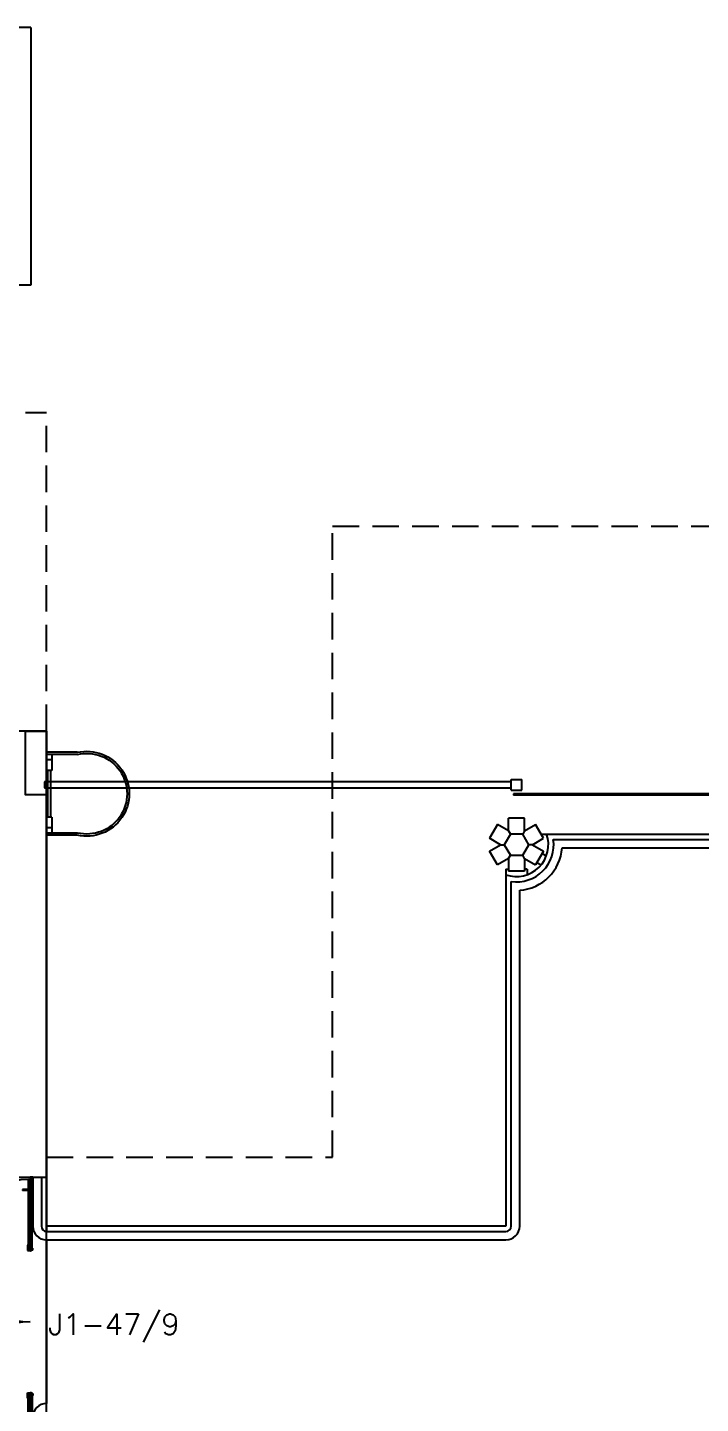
# Model space of a CAD drawing. Header units: millimetres. Extents: x 1887 to 2405, y 1100 to 1335.
# Drawn here: x 2118.23 to 2124.57, y 1265.32 to 1278.27 of the extents above; entities that cross this region are included whole.
import ezdxf

# ---------------------------------------------------------------- set-up
doc = ezdxf.new("R2010")
doc.units = ezdxf.units.MM
doc.linetypes.add('HIDDEN', pattern=[0.375, 0.25, -0.125])
for name, color, linetype in [('AR- ALV1', 235, 'Continuous'), ('AR-ALV', 2, 'Continuous'), ('AR-CORRIMAO-V1', 2, 'Continuous'), ('AR-ESTC', 3, 'Continuous'), ('AR-ESTMA-C', 3, 'Continuous'), ('AR-ESTMA-V', 1, 'Continuous'), ('AR-PERGOLAPROJ', 1, 'HIDDEN'), ('AR-PISO-V', 1, 'Continuous'), ('AR-PISO-V1', 1, 'Continuous'), ('AR-PORTA', 1, 'Continuous'), ('AR-PROJ', 1, 'HIDDEN'), ('AR-VIDRO', 1, 'Continuous'), ('DIM', 7, 'Continuous'), ('ENDEREÇO', 2, 'Continuous'), ('EQUIPAMENTO', 2, 'Continuous'), ('insercao', 4, 'Continuous'), ('maçaneta', 1, 'Continuous'), ('montantes', 1, 'Continuous'), ('mov', 1, 'Continuous'), ('porta-v', 2, 'Continuous')]:
    doc.layers.add(name, color=color, linetype=linetype)
doc.styles.add('UNB1-100', font='simplex.shx', dxfattribs={"height": 0.2})

# ---------------------------------------------------------------- blocks, each defined once
blk = doc.blocks.new('PV1')
at = {"layer": 'AR-VIDRO'}
for p, q in [((0.682, 0.02), (0.005, 0.02)), ((0.682, 0.005), (0.005, 0.005)), ((0.022, 0.044), (0.022, 0.029)), ((0.022, 0.044), (0.688, 0.044)), ((0.022, 0.029), (0.688, 0.029)), ((2.703, 0.044), (2.037, 0.044)), ((2.703, 0.029), (2.037, 0.029)), ((2.043, 0.02), (2.72, 0.02)), ((2.043, 0.005), (2.72, 0.005)), ((2.703, 0.044), (2.703, 0.029))]:
    blk.add_line(p, q, dxfattribs=at)
at = {"layer": 'maçaneta'}
for p, q in [((0.112, 0.044), (0.112, 0.049)), ((0.112, 0.049), (0.132, 0.049)), ((0.117, 0.099), (0.127, 0.099)), ((0.117, 0.049), (0.117, 0.099)), ((0.127, 0.049), (0.127, 0.099)), ((0.132, 0.044), (0.132, 0.049)), ((2.613, 0.049), (2.593, 0.049)), ((2.593, 0.044), (2.593, 0.049)), ((2.598, 0.049), (2.598, 0.099)), ((2.608, 0.099), (2.598, 0.099)), ((2.608, 0.049), (2.608, 0.099)), ((2.613, 0.044), (2.613, 0.049))]:
    blk.add_line(p, q, dxfattribs=at)
at = {"layer": 'montantes'}
for p, q in [((0, 0), (0, 0.025)), ((0, 0.025), (0.02, 0.025)), ((0, 0), (0.02, 0)), ((0.005, 0.005), (0.005, 0.02)), ((0.02, 0.02), (0.02, 0.025)), ((0.02, 0), (0.02, 0.005)), ((0.642, 0.049), (0.692, 0.049)), ((0.642, 0.025), (0.692, 0.025)), ((0.688, 0.025), (0.668, 0.025)), ((0.668, 0.02), (0.668, 0.025)), ((0.668, 0), (0.668, 0.005)), ((0.688, 0), (0.668, 0)), ((0.682, 0.005), (0.682, 0.02)), ((0.688, 0.044), (0.688, 0.029)), ((0.688, 0), (0.688, 0.025)), ((0.692, 0.049), (0.692, 0.025)), ((2.033, 0.049), (2.033, 0.025)), ((2.082, 0.049), (2.033, 0.049)), ((2.082, 0.025), (2.033, 0.025)), ((2.037, 0.044), (2.037, 0.029)), ((2.037, 0.025), (2.057, 0.025)), ((2.037, 0), (2.037, 0.025)), ((2.037, 0), (2.057, 0)), ((2.043, 0.005), (2.043, 0.02)), ((2.057, 0.02), (2.057, 0.025)), ((2.057, 0), (2.057, 0.005)), ((2.705, 0.02), (2.705, 0.025)), ((2.725, 0.025), (2.705, 0.025)), ((2.705, 0), (2.705, 0.005)), ((2.725, 0), (2.705, 0)), ((2.72, 0.005), (2.72, 0.02)), ((2.725, 0), (2.725, 0.025))]:
    blk.add_line(p, q, dxfattribs=at)
for centre in [(0.692, 0.02), (2.033, 0.02)]:
    blk.add_circle(centre, 0.005, dxfattribs=at)
for centre, start, end in [((0.642, 0.044), 90, 180), ((0.642, 0.03), 180, 270), ((2.082, 0.044), 0, 90), ((2.082, 0.03), 270, 0)]:
    blk.add_arc(centre, 0.005, start, end, dxfattribs=at)
at = {"layer": 'mov'}
for centre, start, end in [((0.692, 0.025), 0, 178.3547), ((2.033, 0.025), 1.6453, 180)]:
    blk.add_arc(centre, 0.671, start, end, dxfattribs=at)
blk = doc.blocks.new('escada tipo marinheiro')
at = {"layer": 'EQUIPAMENTO'}
for p, q in [((-0.338, 0.01), (-0.05, 0.01)), ((-0.05, 0.01), (-0.05, -0.16)), ((-0.34, -0.01), (-0.05, -0.01)), ((-0.1, -0.01), (-0.1, -0.16)), ((-0.1, -0.06), (-0.05, -0.06)), ((-0.1, -0.16), (-0.05, -0.16)), ((-0.09, -0.6), (-0.09, -0.16)), ((-0.06, -0.6), (-0.06, -0.16)), ((-0.1, -0.6), (-0.05, -0.6)), ((-0.1, -0.6), (-0.1, -0.75)), ((-0.05, -0.6), (-0.05, -0.77)), ((-0.34, -0.75), (-0.05, -0.75)), ((-0.338, -0.77), (-0.05, -0.77)), ((-0.1, -0.7), (-0.05, -0.7))]:
    blk.add_line(p, q, dxfattribs=at)
for radius, start, end in [(0.4, 77.1777, 282.8223), (0.38, 76.8427, 283.1573)]:
    blk.add_arc((-0.427, -0.38), radius, start, end, dxfattribs=at)
blk = doc.blocks.new('pilar15')
at = {"layer": 'AR-ESTMA-C'}
for p, q in [((-0.179, 0.19), (-0.254, 0.06)), ((-0.075, 0.13), (-0.179, 0.19)), ((0.075, 0.25), (-0.075, 0.25)), ((-0.075, 0.13), (-0.075, 0.25)), ((-0.075, 0.13), (-0.058, 0.1)), ((0.075, 0.13), (0.058, 0.1)), ((0.075, 0.13), (0.075, 0.25)), ((0.075, 0.13), (0.179, 0.19)), ((0.254, 0.06), (0.179, 0.19)), ((-0.15, 0), (-0.254, 0.06)), ((-0.254, -0.06), (-0.15, 0)), ((-0.15, 0), (-0.115, 0)), ((0.15, 0), (0.115, 0)), ((0.15, 0), (0.254, 0.06)), ((0.15, 0), (0.254, -0.06)), ((-0.179, -0.19), (-0.254, -0.06)), ((-0.075, -0.13), (-0.058, -0.1)), ((0.075, -0.13), (0.058, -0.1)), ((0.254, -0.06), (0.179, -0.19)), ((-0.075, -0.13), (-0.179, -0.19)), ((-0.075, -0.13), (-0.075, -0.25)), ((0.075, -0.25), (-0.075, -0.25)), ((0.075, -0.13), (0.179, -0.19)), ((0.075, -0.13), (0.075, -0.25))]:
    blk.add_line(p, q, dxfattribs=at)
blk.add_lwpolyline([(0.058, 0.1), (-0.058, 0.1), (-0.115, 0), (-0.058, -0.1), (0.058, -0.1), (0.115, 0)], close=True, dxfattribs=at)
blk = doc.blocks.new('GR17-P')
at = {"layer": 'AR-PISO-V', "ltscale": 0.25}
for p, q in [((7.907, -0.655), (4.463, -0.655)), ((4.463, -0.655), (4.463, -0.665)), ((7.907, -0.665), (4.463, -0.665))]:
    blk.add_line(p, q, dxfattribs=at)
at = {"layer": 'porta-v'}
for p, q in [((0.05, -0.542), (0.05, -0.598)), ((4.443, -0.54), (0.052, -0.54)), ((4.443, -0.6), (0.052, -0.6)), ((4.443, -0.62), (4.443, -0.52)), ((4.443, -0.52), (4.543, -0.52)), ((4.443, -0.62), (4.543, -0.62)), ((4.543, -0.62), (4.543, -0.52)), ((7.907, -0.62), (7.907, -0.52)), ((7.907, -0.52), (8.007, -0.52)), ((7.907, -0.62), (8.007, -0.62)), ((7.907, -0.632), (7.907, -0.688)), ((7.909, -0.63), (11.349, -0.63)), ((8.007, -0.62), (8.007, -0.52)), ((8.007, -0.54), (12.398, -0.54)), ((8.007, -0.6), (12.398, -0.6)), ((11.351, -0.632), (11.351, -0.688)), ((12.4, -0.542), (12.4, -0.598)), ((7.909, -0.69), (11.349, -0.69))]:
    blk.add_line(p, q, dxfattribs=at)
for centre, start, end in [((0.052, -0.542), 90, 180), ((0.052, -0.598), 180, 270), ((7.909, -0.632), 90, 180), ((11.349, -0.632), 360, 90), ((12.398, -0.542), 360, 90), ((12.398, -0.598), 270, 0), ((7.909, -0.688), 180, 270), ((11.349, -0.688), 270, 0)]:
    blk.add_arc(centre, 0.00225, start, end, dxfattribs=at)
blk = doc.blocks.new('subestação2-vista de cobertura')
at = {"layer": 'AR-ESTC'}
for p, q in [((0.202, -4.275), (-21.952, -4.275)), ((0.202, -4.275), (0.202, -6.7)), ((0.202, -6.7), (-21.952, -6.7))]:
    blk.add_line(p, q, dxfattribs=at)

msp = doc.modelspace()

# ---------------------------------------------------------------- linework, layer by layer
at = {"layer": 'AR- ALV1'}
for p, q in [((2118.41, 1271.648), (2117.56, 1271.648)), ((2118.41, 1271.048), (2118.41, 1271.648)), ((2118.41, 1254.998), (2118.41, 1271.048))]:
    msp.add_line(p, q, dxfattribs=at)
at = {"layer": 'AR-ALV'}
for p in [(2118.41, 1271.048), (2115.51, 1267.448)]:
    msp.add_line(p, (2118.41, 1267.448), dxfattribs=at)
at = {"layer": 'AR-CORRIMAO-V1'}
for p, q in [((2123.18, 1270.628), (2125.952, 1270.628)), ((2123.263, 1270.548), (2125.869, 1270.548)), ((2122.784, 1266.986), (2122.784, 1270.231)), ((2122.864, 1266.986), (2122.864, 1270.149)), ((2118.28, 1267.448), (2118.28, 1266.986)), ((2118.36, 1267.448), (2118.36, 1266.986)), ((2118.41, 1266.936), (2122.734, 1266.936)), ((2118.41, 1266.856), (2122.734, 1266.856))]:
    msp.add_line(p, q, dxfattribs=at)
for centre, radius, start, end in [((2122.834, 1270.578), 0.35, 261.7868, 8.2132), ((2122.834, 1270.578), 0.43, 274.0006, 355.9994), ((2118.41, 1266.986), 0.13, 180, 270), ((2118.41, 1266.986), 0.05, 180, 270), ((2122.734, 1266.986), 0.05, 270, 0), ((2122.734, 1266.986), 0.13, 270, 0), ((2118.41, 1265.186), 0.13, 90, 180)]:
    msp.add_arc(centre, radius, start, end, dxfattribs=at)
at = {"layer": 'AR-ESTC'}
msp.add_lwpolyline([(2118.21, 1271.648), (2118.41, 1271.648), (2118.41, 1271.048), (2118.21, 1271.048)], close=True, dxfattribs=at)
at = {"layer": 'AR-ESTMA-V', "ltscale": 0.25}
for p, q in [((2123.065, 1270.678), (2123.117, 1270.678)), ((2123.075, 1270.496), (2123.115, 1270.473)), ((2123.025, 1270.41), (2123.065, 1270.387)), ((2123.107, 1270.478), (2123.117, 1270.478)), ((2122.734, 1270.348), (2122.734, 1270.295)), ((2122.734, 1270.348), (2122.759, 1270.348)), ((2122.934, 1270.348), (2122.909, 1270.348)), ((2122.934, 1270.348), (2122.934, 1270.295))]:
    msp.add_line(p, q, dxfattribs=at)
at = {"layer": 'AR-PERGOLAPROJ'}
for p in [(2118.21, 1274.648), (2118.41, 1271.648)]:
    msp.add_line(p, (2118.41, 1274.648), dxfattribs=at)
at = {"layer": 'AR-PISO-V1'}
for p, q in [((2123.117, 1270.678), (2126.015, 1270.678)), ((2122.734, 1270.295), (2122.734, 1266.986)), ((2118.41, 1267.448), (2118.41, 1266.936)), ((2122.734, 1266.986), (2118.41, 1266.986)), ((2118.41, 1266.856), (2118.41, 1265.316))]:
    msp.add_line(p, q, dxfattribs=at)
msp.add_arc((2122.834, 1270.578), 0.3, 250.5288, 19.4712, dxfattribs=at)
at = {"layer": 'AR-PROJ'}
for p, q in [((2121.102, 1267.636), (2121.102, 1273.578)), ((2121.102, 1273.578), (2128.03, 1273.578)), ((2118.41, 1267.636), (2121.102, 1267.636))]:
    msp.add_line(p, q, dxfattribs=at)

# ---------------------------------------------------------------- block references
at = {"layer": 'AR-ESTMA-C', "ltscale": 0.25}
msp.add_blockref('pilar15', (2122.834, 1270.578), dxfattribs=at)
at = {"layer": 'AR-PORTA', "ltscale": 0.25}
msp.add_blockref('GR17-P', (2118.341, 1271.711), dxfattribs=at)
at = {"layer": 'AR-PORTA', "rotation": 90}
msp.add_blockref('PV1', (2118.28, 1264.723), dxfattribs=at)
at = {"layer": 'DIM', "ltscale": 10}
msp.add_blockref('subestação2-vista de cobertura', (2118.059, 1282.548), dxfattribs=at)
at = {"layer": 'EQUIPAMENTO', "xscale": -1}
msp.add_blockref('escada tipo marinheiro', (2118.36, 1271.438), dxfattribs=at)
at = {"layer": 'insercao', "ltscale": 10}
msp.add_blockref('subestação2-vista de cobertura', (2118.059, 1282.548), dxfattribs=at)

# ---------------------------------------------------------------- texts
at = {"layer": 'ENDEREÇO', "style": 'UNB1-100'}
msp.add_text('J1-47/9', height=0.2, dxfattribs=at).set_placement((2118.427, 1265.961))

doc.saveas('drawing.dxf')
